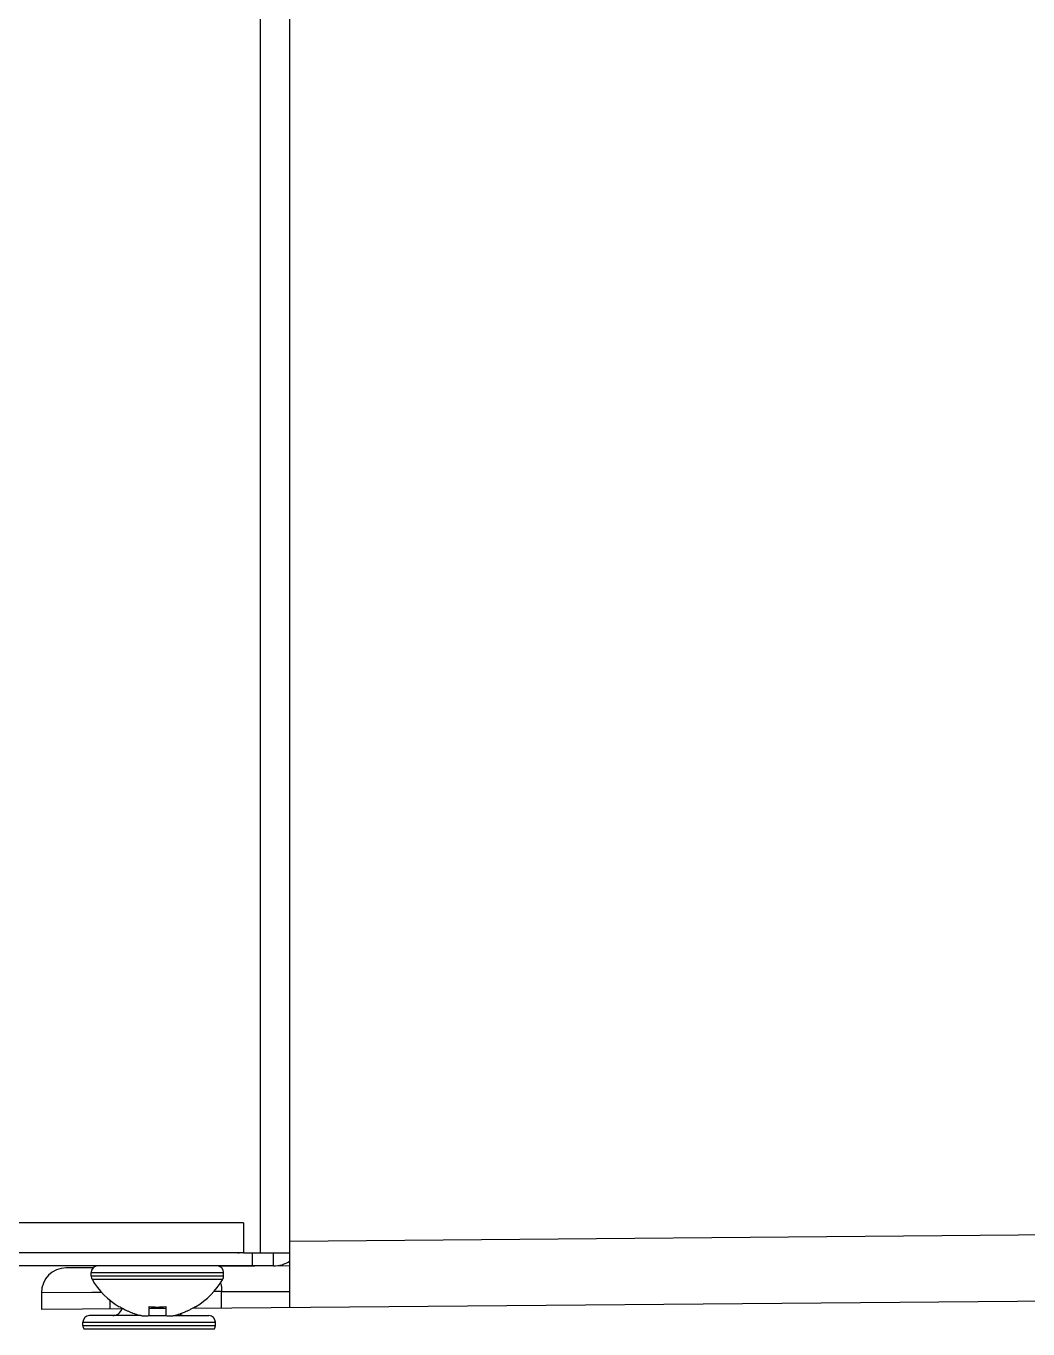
# Model space of a CAD drawing. Header units: millimetres. Extents: x -1686 to 4120, y -1850 to 2563.
# Drawn here: x 2396.1 to 2456.5, y -131.2 to -52.5 of the extents above; entities that cross this region are included whole.
import ezdxf

# ---------------------------------------------------------------- set-up
doc = ezdxf.new("R2010")
doc.units = ezdxf.units.MM
doc.header["$LTSCALE"] = 65.395
doc.layers.get('0').update_dxf_attribs({"linetype": 'CONTINUOUS'})
doc.layers.add('ASSI', color=7, linetype='CONTINUOUS')
doc.layers.add('GEOM', color=7, linetype='CONTINUOUS')

msp = doc.modelspace()

# ---------------------------------------------------------------- linework, layer by layer
at = {"linetype": 'Continuous'}
for p, q in [((2401.68, -129.847), (2401.68, -129.814)), ((2403.48, -130.365), (2403.48, -129.814)), ((2404.48, -129.814), (2404.48, -130.365)), ((2406.28, -129.814), (2406.28, -129.847))]:
    msp.add_line(p, q, dxfattribs=at)
for centre, radius, start, end in [((2404.167, -125.762), 4.755, 238.46592, 241.0313), ((2404.164, -125.766), 4.75, 241.03163, 241.99262), ((2404.163, -125.768), 4.747, 241.99259, 243.31875), ((2404.162, -125.771), 4.744, 243.3188, 244.45978), ((2404.16, -125.775), 4.74, 244.45979, 245.42782), ((2404.158, -125.779), 4.735, 245.4278, 246.68253), ((2404.156, -125.784), 4.73, 246.68262, 247.45262), ((2404.153, -125.791), 4.723, 247.45244, 248.99746), ((2404.15, -125.798), 4.715, 248.99775, 249.4819), ((2404.146, -125.808), 4.704, 249.48126, 251.53441), ((2404.14, -125.827), 4.684, 251.53495, 252.62273), ((2404.136, -125.842), 4.669, 252.62279, 253.60512), ((2404.127, -125.872), 4.637, 253.60363, 255.68242), ((2403.234, -128.376), 2.005, 262.72561, 264.85983), ((2403.232, -128.399), 1.982, 264.86274, 265.71439), ((2403.231, -128.411), 1.97, 265.71404, 266.97664), ((2403.23, -128.422), 1.959, 266.97715, 268.00366), ((2403.23, -128.427), 1.954, 268.00369, 269.07382), ((2403.23, -128.431), 1.95, 269.07411, 270.19949), ((2403.23, -128.43), 1.951, 270.19954, 271.15407), ((2403.23, -128.426), 1.955, 271.15446, 272.37669), ((2403.23, -128.419), 1.962, 272.37652, 273.21587), ((2403.229, -128.408), 1.973, 273.21665, 274.6016), ((2403.228, -128.396), 1.985, 274.6009, 275.25576), ((2403.226, -128.375), 2.006, 275.2585, 277.27409), ((2403.981, -126.062), 3.786, 262.40134, 269.99114), ((2403.979, -126.062), 3.786, 270.00886, 277.59866), ((2404.734, -128.375), 2.006, 262.72591, 264.7415), ((2404.732, -128.396), 1.985, 264.74422, 265.39912), ((2404.731, -128.408), 1.973, 265.39843, 266.78331), ((2404.73, -128.419), 1.962, 266.78409, 267.62352), ((2404.73, -128.426), 1.955, 267.62337, 268.84548), ((2404.73, -128.43), 1.951, 268.84587, 269.80052), ((2404.73, -128.43), 1.951, 269.80058, 270.92582), ((2404.73, -128.428), 1.953, 270.92611, 271.99638), ((2404.73, -128.421), 1.96, 271.99641, 273.02279), ((2404.729, -128.411), 1.97, 273.0233, 274.28602), ((2404.728, -128.399), 1.982, 274.28565, 275.13722), ((2404.726, -128.376), 2.005, 275.14015, 277.27441), ((2403.833, -125.872), 4.637, 284.31758, 286.39637), ((2403.824, -125.842), 4.669, 286.39488, 287.37721), ((2403.82, -125.827), 4.684, 287.37727, 288.46505), ((2403.814, -125.808), 4.704, 288.46559, 290.51874), ((2403.81, -125.798), 4.715, 290.5181, 291.00225), ((2403.807, -125.791), 4.723, 291.00254, 292.54756), ((2403.804, -125.784), 4.73, 292.54738, 293.31738), ((2403.802, -125.779), 4.735, 293.31747, 294.5722), ((2403.8, -125.775), 4.74, 294.57218, 295.5402), ((2403.798, -125.771), 4.744, 295.54022, 296.6812), ((2403.797, -125.768), 4.747, 296.68125, 298.00741), ((2403.796, -125.766), 4.75, 298.00738, 298.96837), ((2403.793, -125.762), 4.755, 298.9687, 301.53408)]:
    msp.add_arc(centre, radius, start, end, dxfattribs=at)
at = {"layer": 'ASSI', "linetype": 'Continuous'}
for p, q in [((2399.98, -127.769), (2407.98, -127.769)), ((2399.98, -127.969), (2399.98, -127.769)), ((2399.98, -127.969), (2407.98, -127.969)), ((2400.035, -128.171), (2407.925, -128.171)), ((2407.98, -127.969), (2407.98, -127.769)), ((2402.98, -130.369), (2399.88, -130.369)), ((2403.48, -130.369), (2404.48, -130.369)), ((2404.98, -130.369), (2407.08, -130.369)), ((2399.48, -130.769), (2407.48, -130.769)), ((2399.48, -130.969), (2399.48, -130.769)), ((2399.48, -130.969), (2407.48, -130.969)), ((2399.535, -131.171), (2407.425, -131.171)), ((2407.48, -130.969), (2407.48, -130.769))]:
    msp.add_line(p, q, dxfattribs=at)
for centre, radius, start, end in [((2400.38, -127.769), 0.4, 90, 180), ((2407.58, -127.769), 0.4, 0, 90), ((2400.38, -127.969), 0.4, 180, 210.30118), ((2404.179, -125.749), 4.8, 210.30118, 238.54207), ((2403.781, -125.749), 4.8, 301.45793, 329.69882), ((2407.58, -127.969), 0.4, 329.69882, 360), ((2399.88, -130.769), 0.4, 90, 180), ((2407.08, -130.769), 0.4, 0, 90), ((2399.88, -130.969), 0.4, 180, 210.30118), ((2407.08, -130.969), 0.4, 329.69882, 360)]:
    msp.add_arc(centre, radius, start, end, dxfattribs=at)
at = {"layer": 'GEOM', "linetype": 'Continuous'}
for p, q in [((2410.18, 672.931), (2410.18, -126.569)), ((2411.98, -129.869), (2411.98, -49.869)), ((2409.18, -124.769), (1650.78, -124.769)), ((2409.18, -124.769), (2409.18, -126.569)), ((2411.98, -125.869), (2468.003, -125.38)), ((2408.834, -126.569), (1651.126, -126.569)), ((2409.18, -126.569), (2408.834, -126.569)), ((2409.18, -126.569), (2411.98, -126.569)), ((2409.711, -127.369), (2409.711, -126.569)), ((2410.98, -127.369), (2410.98, -126.569)), ((2410.98, -127.369), (1650.78, -127.369)), ((2411.98, -127.369), (2407.743, -127.406)), ((2400.118, -127.473), (2398.467, -127.487)), ((2400.028, -128.968), (2396.98, -128.987)), ((2396.98, -128.987), (2396.98, -130)), ((2400.61, -128.965), (2400.028, -128.968)), ((2407.848, -128.903), (2407.393, -128.907)), ((2407.848, -128.903), (2411.98, -128.903)), ((2407.848, -129.905), (2407.848, -128.903)), ((2401.112, -129.421), (2401.112, -129.964)), ((2406.098, -129.921), (2496.949, -129.128)), ((2401.931, -129.957), (2396.98, -130)), ((2404.481, -129.935), (2403.476, -129.943))]:
    msp.add_line(p, q, dxfattribs=at)
for centre, radius, start, end in [((2408.832, -123.831), 2.738, 270.0259, 277.29492), ((2410.98, -125.569), 1.8, 270, 303.79718), ((2398.48, -128.987), 1.5, 90.5, 180), ((2401.28, -129.769), 0.6, 270, 341.53155), ((2405.68, -129.769), 0.6, 235.54627, 270)]:
    msp.add_arc(centre, radius, start, end, dxfattribs=at)
msp.add_open_spline([(2407.816, -128.422), (2407.842, -128.578), (2407.852, -128.737), (2407.848, -128.895)], degree=3, dxfattribs=at)

doc.saveas('drawing.dxf')
